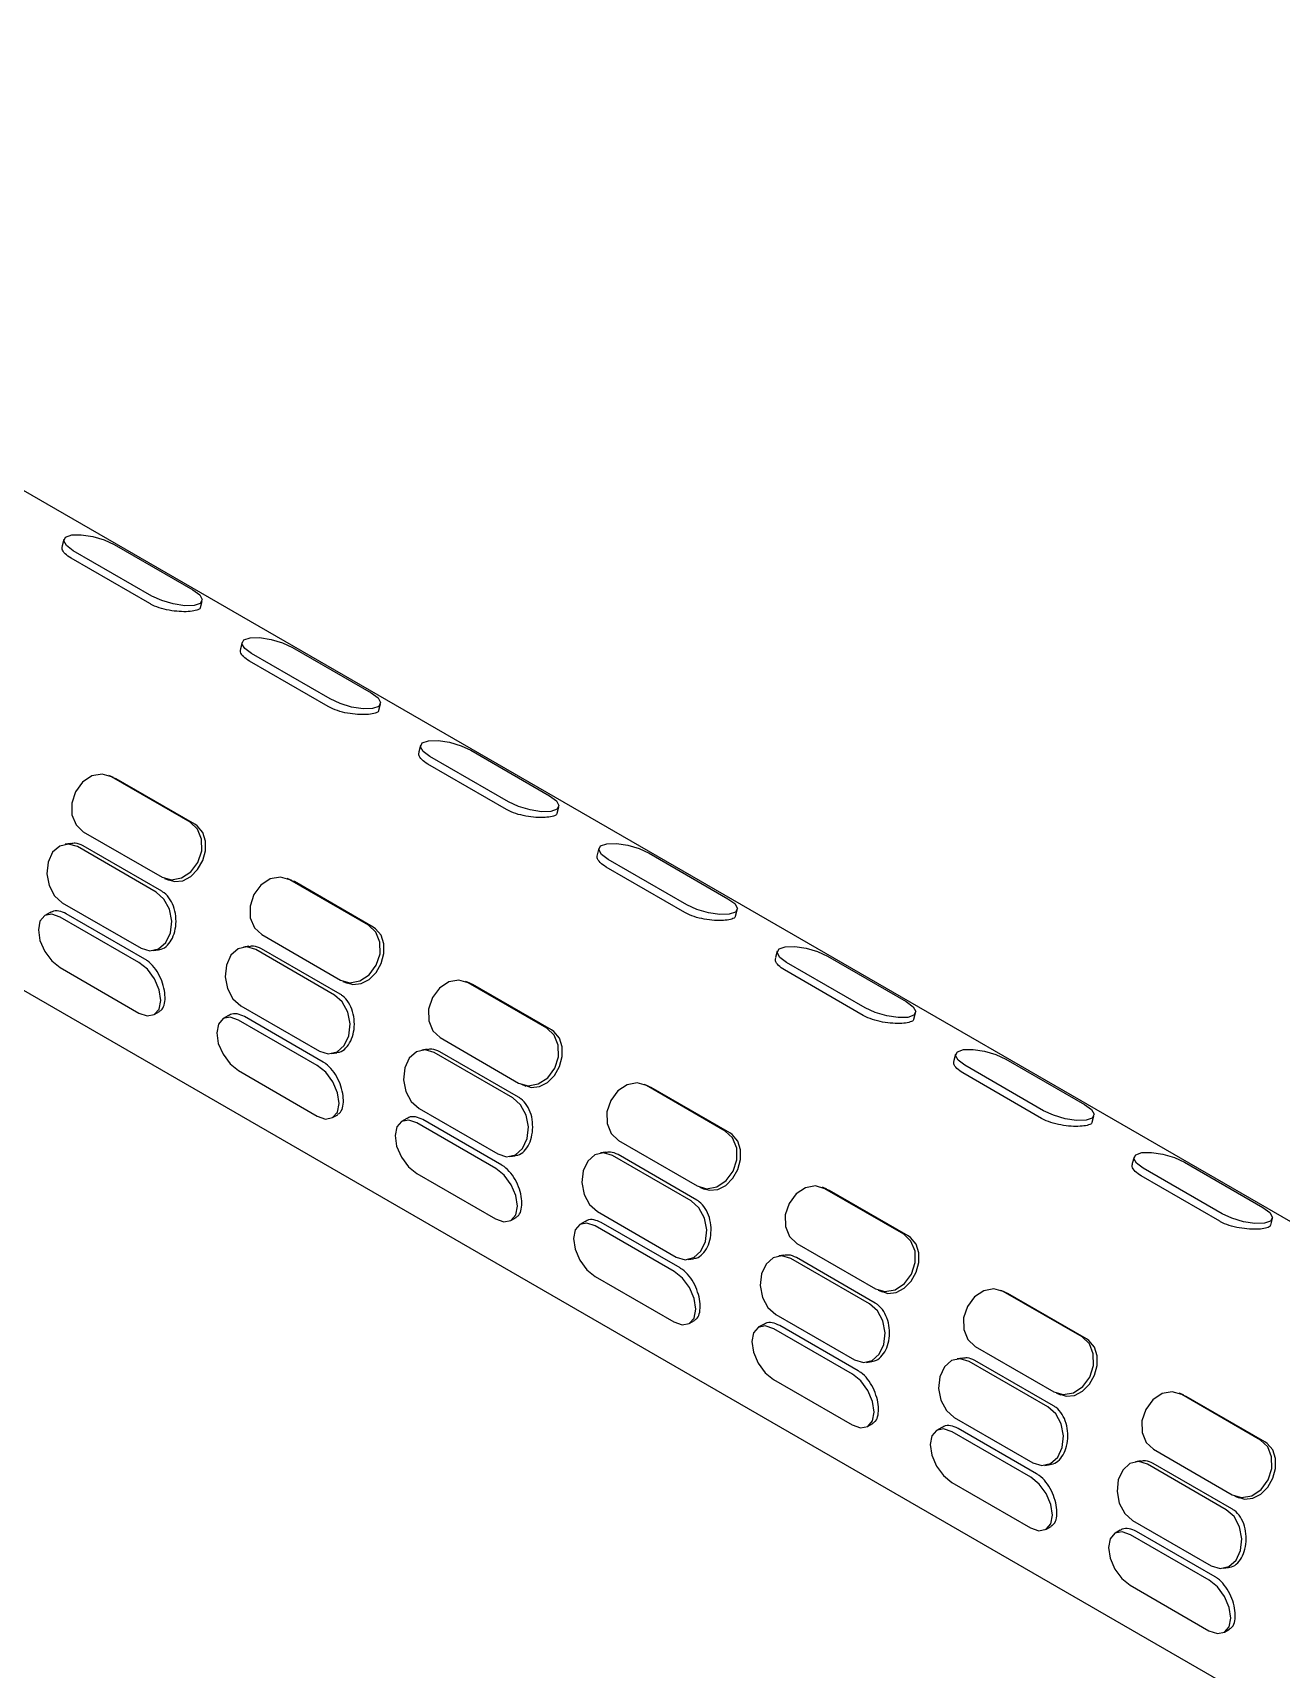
# Model space of a CAD drawing. Extents: x 0 to 3125, y 0 to 2290.
# Drawn here: x 2453.2 to 2553.8, y 1639.5 to 1771.5 of the extents above; entities that cross this region are included whole.
import ezdxf

# ---------------------------------------------------------------- set-up
doc = ezdxf.new("R2010")
doc.units = 0
doc.header["$LTSCALE"] = 10
doc.header["$MEASUREMENT"] = 0
doc.layers.get('0').update_dxf_attribs({"linetype": 'CONTINUOUS'})

msp = doc.modelspace()

# ---------------------------------------------------------------- linework, layer by layer
at = {"color": 7, "linetype": 'Continuous', "lineweight": 25}
for p, q in [((2721.47, 1579.28), (2388.44, 1771.54)), ((2371, 1741.31), (2704.03, 1549.06)), ((2455.66, 1730.66), (2455.52, 1730.15)), ((2462.76, 1726.1), (2456.41, 1729.76)), ((2459.72, 1730.27), (2466.07, 1726.6)), ((2462.59, 1725.49), (2456.25, 1729.15)), ((2466.68, 1725.19), (2466.82, 1725.7)), ((2470.04, 1722.36), (2469.91, 1721.85)), ((2477.14, 1717.8), (2470.8, 1721.46)), ((2474.1, 1721.96), (2480.45, 1718.3)), ((2476.98, 1717.18), (2470.63, 1720.85)), ((2481.06, 1716.89), (2481.2, 1717.4)), ((2484.43, 1714.06), (2484.29, 1713.54)), ((2488.49, 1713.66), (2494.83, 1710)), ((2491.36, 1708.88), (2485.01, 1712.54)), ((2491.52, 1709.5), (2485.18, 1713.16)), ((2459.66, 1711.47), (2459.3, 1711.62)), ((2465.86, 1707.85), (2459.51, 1711.51)), ((2459.88, 1711.37), (2459.65, 1711.44)), ((2466.22, 1707.71), (2459.88, 1711.37)), ((2495.45, 1708.58), (2495.58, 1709.1)), ((2457.23, 1707.09), (2463.58, 1703.43)), ((2456.2, 1706.15), (2455.78, 1706.09)), ((2463.11, 1702.22), (2456.76, 1705.89)), ((2463.56, 1702.29), (2457.21, 1705.96)), ((2498.81, 1705.76), (2498.67, 1705.24)), ((2505.74, 1700.58), (2499.4, 1704.24)), ((2505.91, 1701.19), (2499.56, 1704.86)), ((2502.87, 1705.36), (2509.21, 1701.69)), ((2463.79, 1703.33), (2464.15, 1703.18)), ((2474.04, 1703.17), (2473.68, 1703.32)), ((2480.24, 1699.55), (2473.89, 1703.21)), ((2474.26, 1703.07), (2474.03, 1703.14)), ((2480.6, 1699.4), (2474.26, 1703.07)), ((2454.55, 1700.57), (2454.13, 1700.33)), ((2461.72, 1696.54), (2455.38, 1700.2)), ((2455.54, 1701.36), (2461.89, 1697.7)), ((2462.2, 1696.82), (2455.86, 1700.48)), ((2509.83, 1700.28), (2509.97, 1700.79)), ((2462.87, 1697.5), (2463.29, 1697.56)), ((2470.58, 1697.85), (2470.16, 1697.79)), ((2477.49, 1693.92), (2471.14, 1697.58)), ((2477.94, 1693.99), (2471.59, 1697.65)), ((2471.62, 1698.79), (2477.96, 1695.13)), ((2513.19, 1697.45), (2513.05, 1696.94)), ((2520.29, 1692.89), (2513.94, 1696.55)), ((2517.25, 1697.05), (2523.6, 1693.39)), ((2455.36, 1696.13), (2461.71, 1692.46)), ((2478.17, 1695.02), (2478.54, 1694.88)), ((2488.43, 1694.87), (2488.06, 1695.01)), ((2494.62, 1691.25), (2488.28, 1694.91)), ((2520.12, 1692.28), (2513.78, 1695.94)), ((2488.64, 1694.76), (2488.42, 1694.84)), ((2494.99, 1691.1), (2488.64, 1694.76)), ((2462.95, 1692.34), (2463.37, 1692.58)), ((2468.93, 1692.26), (2468.51, 1692.03)), ((2469.93, 1693.06), (2476.27, 1689.4)), ((2524.21, 1691.98), (2524.35, 1692.49)), ((2476.1, 1688.24), (2469.76, 1691.9)), ((2476.58, 1688.51), (2470.24, 1692.18)), ((2486, 1690.49), (2492.34, 1686.82)), ((2477.25, 1689.2), (2477.67, 1689.26)), ((2484.96, 1689.55), (2484.54, 1689.48)), ((2491.87, 1685.62), (2485.53, 1689.28)), ((2492.32, 1685.69), (2485.98, 1689.35)), ((2527.57, 1689.15), (2527.44, 1688.64)), ((2531.63, 1688.75), (2537.98, 1685.09)), ((2469.74, 1687.82), (2476.09, 1684.16)), ((2534.51, 1683.97), (2528.16, 1687.64)), ((2534.67, 1684.59), (2528.33, 1688.25)), ((2492.56, 1686.72), (2492.92, 1686.58)), ((2502.81, 1686.56), (2502.45, 1686.71)), ((2509, 1682.94), (2502.66, 1686.61)), ((2503.02, 1686.46), (2502.8, 1686.53)), ((2509.37, 1682.8), (2503.02, 1686.46)), ((2484.31, 1684.76), (2490.65, 1681.1)), ((2477.33, 1684.04), (2477.75, 1684.27)), ((2483.31, 1683.96), (2482.9, 1683.72)), ((2490.49, 1679.94), (2484.14, 1683.6)), ((2490.97, 1680.21), (2484.62, 1683.87)), ((2538.59, 1683.67), (2538.73, 1684.19)), ((2500.38, 1682.18), (2506.73, 1678.52)), ((2491.64, 1680.89), (2492.05, 1680.96)), ((2499.34, 1681.24), (2498.93, 1681.18)), ((2506.26, 1677.32), (2499.91, 1680.98)), ((2506.7, 1677.38), (2500.36, 1681.05)), ((2541.96, 1680.85), (2541.82, 1680.33)), ((2546.02, 1680.45), (2552.36, 1676.79)), ((2484.13, 1679.52), (2490.47, 1675.86)), ((2548.89, 1675.67), (2542.54, 1679.33)), ((2549.06, 1676.28), (2542.71, 1679.95)), ((2506.94, 1678.42), (2507.3, 1678.27)), ((2517.19, 1678.26), (2516.83, 1678.41)), ((2523.39, 1674.64), (2517.04, 1678.3)), ((2517.41, 1678.16), (2517.18, 1678.23)), ((2523.75, 1674.49), (2517.41, 1678.16)), ((2498.69, 1676.46), (2505.04, 1672.79)), ((2491.72, 1675.73), (2492.13, 1675.97)), ((2497.69, 1675.66), (2497.28, 1675.42)), ((2504.87, 1671.63), (2498.52, 1675.3)), ((2505.35, 1671.91), (2499, 1675.57)), ((2552.98, 1675.37), (2553.12, 1675.89)), ((2514.76, 1673.88), (2521.11, 1670.22)), ((2506.02, 1672.59), (2506.44, 1672.65)), ((2513.73, 1672.94), (2513.31, 1672.88)), ((2520.64, 1669.01), (2514.29, 1672.68)), ((2521.09, 1669.08), (2514.74, 1672.74)), ((2498.51, 1671.22), (2504.85, 1667.55)), ((2521.32, 1670.11), (2521.68, 1669.97)), ((2531.57, 1669.96), (2531.21, 1670.1)), ((2537.77, 1666.34), (2531.42, 1670)), ((2531.79, 1669.85), (2531.56, 1669.93)), ((2538.14, 1666.19), (2531.79, 1669.85)), ((2506.1, 1667.43), (2506.52, 1667.67)), ((2512.08, 1667.35), (2511.66, 1667.12)), ((2513.07, 1668.15), (2519.42, 1664.49)), ((2519.73, 1663.6), (2513.39, 1667.27)), ((2519.25, 1663.33), (2512.91, 1666.99)), ((2528.11, 1664.64), (2527.69, 1664.58)), ((2529.15, 1665.58), (2535.49, 1661.92)), ((2520.4, 1664.29), (2520.82, 1664.35)), ((2535.02, 1660.71), (2528.68, 1664.37)), ((2535.47, 1660.78), (2529.12, 1664.44)), ((2512.89, 1662.91), (2519.24, 1659.25)), ((2535.7, 1661.81), (2536.07, 1661.67)), ((2545.96, 1661.66), (2545.59, 1661.8)), ((2552.15, 1658.03), (2545.81, 1661.7)), ((2546.17, 1661.55), (2545.95, 1661.63)), ((2552.52, 1657.89), (2546.17, 1661.55)), ((2520.48, 1659.13), (2520.9, 1659.36)), ((2527.46, 1659.85), (2533.8, 1656.19)), ((2526.46, 1659.05), (2526.04, 1658.81)), ((2533.63, 1655.03), (2527.29, 1658.69)), ((2534.11, 1655.3), (2527.77, 1658.96)), ((2543.53, 1657.28), (2549.87, 1653.61)), ((2534.78, 1655.98), (2535.2, 1656.05)), ((2542.49, 1656.34), (2542.08, 1656.27)), ((2549.4, 1652.41), (2543.06, 1656.07)), ((2549.85, 1652.47), (2543.51, 1656.14)), ((2527.27, 1654.61), (2533.62, 1650.95)), ((2550.09, 1653.51), (2550.45, 1653.36)), ((2541.84, 1651.55), (2548.18, 1647.88)), ((2534.86, 1650.82), (2535.28, 1651.06)), ((2540.84, 1650.75), (2540.43, 1650.51)), ((2548.02, 1646.72), (2541.67, 1650.39)), ((2548.5, 1647), (2542.15, 1650.66)), ((2549.17, 1647.68), (2549.58, 1647.74)), ((2541.66, 1646.31), (2548, 1642.64)), ((2549.25, 1642.52), (2549.66, 1642.76))]:
    msp.add_line(p, q, dxfattribs=at)
at = {"color": 7, "linetype": 'Continuous', "lineweight": 25, "flags": 128}
for points in [[(2456.41, 1729.76), (2455.87, 1730.17), (2455.65, 1730.56), (2455.81, 1730.86), (2456.31, 1731.03), (2457.07, 1731.05), (2457.99, 1730.91), (2458.92, 1730.64), (2459.72, 1730.27)], [(2466.07, 1726.6), (2466.62, 1726.19), (2466.83, 1725.81), (2466.67, 1725.51), (2466.18, 1725.33), (2465.41, 1725.32), (2464.49, 1725.46), (2463.56, 1725.73), (2462.76, 1726.1)], [(2470.8, 1721.46), (2470.25, 1721.87), (2470.03, 1722.25), (2470.19, 1722.56), (2470.69, 1722.73), (2471.45, 1722.75), (2472.37, 1722.61), (2473.3, 1722.33), (2474.1, 1721.96)], [(2480.45, 1718.3), (2481, 1717.89), (2481.21, 1717.51), (2481.06, 1717.2), (2480.56, 1717.03), (2479.79, 1717.01), (2478.87, 1717.15), (2477.94, 1717.43), (2477.14, 1717.8)], [(2485.18, 1713.16), (2484.63, 1713.57), (2484.42, 1713.95), (2484.57, 1714.25), (2485.07, 1714.43), (2485.84, 1714.45), (2486.76, 1714.31), (2487.69, 1714.03), (2488.49, 1713.66)], [(2459.51, 1711.51), (2458.75, 1711.74), (2457.93, 1711.59), (2457.18, 1711.09), (2456.61, 1710.32), (2456.31, 1709.4), (2456.32, 1708.46), (2456.65, 1707.65), (2457.23, 1707.09)], [(2494.83, 1710), (2495.38, 1709.59), (2495.59, 1709.2), (2495.44, 1708.9), (2494.94, 1708.73), (2494.17, 1708.71), (2493.26, 1708.85), (2492.33, 1709.13), (2491.52, 1709.5)], [(2463.58, 1703.43), (2464.34, 1703.21), (2465.16, 1703.36), (2465.91, 1703.85), (2466.48, 1704.62), (2466.78, 1705.55), (2466.77, 1706.48), (2466.44, 1707.29), (2465.86, 1707.85)], [(2464.16, 1703.21), (2464.58, 1703.08), (2465.25, 1703.14), (2465.9, 1703.48), (2466.45, 1704.05), (2466.87, 1704.77), (2467.09, 1705.56), (2467.09, 1706.34), (2466.86, 1707.04), (2466.42, 1707.57), (2466.22, 1707.71), (2466.22, 1707.71)], [(2456.76, 1705.89), (2456.04, 1706.1), (2455.34, 1705.94), (2454.76, 1705.43), (2454.39, 1704.64), (2454.29, 1703.7), (2454.47, 1702.75), (2454.91, 1701.93), (2455.54, 1701.36)], [(2499.56, 1704.86), (2499.01, 1705.26), (2498.8, 1705.65), (2498.95, 1705.95), (2499.45, 1706.12), (2500.22, 1706.14), (2501.14, 1706), (2502.07, 1705.73), (2502.87, 1705.36)], [(2473.89, 1703.21), (2473.13, 1703.43), (2472.31, 1703.28), (2471.56, 1702.79), (2470.99, 1702.02), (2470.69, 1701.09), (2470.7, 1700.16), (2471.03, 1699.35), (2471.62, 1698.79)], [(2461.89, 1697.7), (2462.61, 1697.48), (2463.31, 1697.64), (2463.89, 1698.16), (2464.26, 1698.95), (2464.36, 1699.89), (2464.18, 1700.84), (2463.74, 1701.66), (2463.11, 1702.22)], [(2509.21, 1701.69), (2509.76, 1701.29), (2509.98, 1700.9), (2509.82, 1700.6), (2509.32, 1700.43), (2508.56, 1700.41), (2507.64, 1700.55), (2506.71, 1700.82), (2505.91, 1701.19)], [(2455.38, 1700.2), (2454.7, 1700.44), (2454.13, 1700.33), (2453.74, 1699.89), (2453.61, 1699.18), (2453.74, 1698.32), (2454.12, 1697.44), (2454.69, 1696.67), (2455.36, 1696.13)], [(2477.96, 1695.13), (2478.72, 1694.91), (2479.54, 1695.06), (2480.29, 1695.55), (2480.86, 1696.32), (2481.16, 1697.24), (2481.15, 1698.18), (2480.83, 1698.99), (2480.24, 1699.55)], [(2478.55, 1694.91), (2478.96, 1694.77), (2479.63, 1694.84), (2480.28, 1695.18), (2480.84, 1695.74), (2481.25, 1696.46), (2481.47, 1697.26), (2481.47, 1698.04), (2481.24, 1698.74), (2480.8, 1699.27), (2480.6, 1699.4), (2480.6, 1699.4)], [(2471.14, 1697.58), (2470.42, 1697.8), (2469.72, 1697.64), (2469.14, 1697.13), (2468.77, 1696.34), (2468.67, 1695.4), (2468.86, 1694.44), (2469.3, 1693.62), (2469.93, 1693.06)], [(2513.94, 1696.55), (2513.4, 1696.96), (2513.18, 1697.35), (2513.34, 1697.65), (2513.84, 1697.82), (2514.6, 1697.84), (2515.52, 1697.7), (2516.45, 1697.42), (2517.25, 1697.05)], [(2461.71, 1692.46), (2462.38, 1692.23), (2462.95, 1692.34), (2463.34, 1692.78), (2463.48, 1693.48), (2463.35, 1694.34), (2462.97, 1695.22), (2462.4, 1696), (2461.72, 1696.54)], [(2488.28, 1694.91), (2487.52, 1695.13), (2486.7, 1694.98), (2485.95, 1694.48), (2485.38, 1693.72), (2485.07, 1692.79), (2485.09, 1691.85), (2485.41, 1691.04), (2486, 1690.49)], [(2476.27, 1689.4), (2476.99, 1689.18), (2477.7, 1689.34), (2478.28, 1689.85), (2478.64, 1690.64), (2478.74, 1691.59), (2478.56, 1692.54), (2478.12, 1693.36), (2477.49, 1693.92)], [(2523.6, 1693.39), (2524.15, 1692.98), (2524.36, 1692.6), (2524.2, 1692.3), (2523.71, 1692.12), (2522.94, 1692.1), (2522.02, 1692.24), (2521.09, 1692.52), (2520.29, 1692.89)], [(2469.76, 1691.9), (2469.08, 1692.14), (2468.51, 1692.02), (2468.13, 1691.58), (2467.99, 1690.88), (2468.12, 1690.02), (2468.5, 1689.14), (2469.07, 1688.37), (2469.74, 1687.82)], [(2492.34, 1686.82), (2493.11, 1686.6), (2493.92, 1686.75), (2494.68, 1687.25), (2495.25, 1688.02), (2495.55, 1688.94), (2495.53, 1689.88), (2495.21, 1690.69), (2494.62, 1691.25)], [(2492.93, 1686.61), (2493.34, 1686.47), (2494.01, 1686.54), (2494.66, 1686.87), (2495.22, 1687.44), (2495.63, 1688.16), (2495.85, 1688.95), (2495.85, 1689.74), (2495.63, 1690.44), (2495.18, 1690.97), (2494.99, 1691.1), (2494.99, 1691.1)], [(2485.53, 1689.28), (2484.81, 1689.5), (2484.1, 1689.34), (2483.52, 1688.83), (2483.16, 1688.04), (2483.06, 1687.09), (2483.24, 1686.14), (2483.68, 1685.32), (2484.31, 1684.76)], [(2528.33, 1688.25), (2527.78, 1688.66), (2527.57, 1689.04), (2527.72, 1689.34), (2528.22, 1689.52), (2528.99, 1689.54), (2529.9, 1689.4), (2530.83, 1689.12), (2531.63, 1688.75)], [(2476.09, 1684.16), (2476.76, 1683.92), (2477.34, 1684.04), (2477.72, 1684.48), (2477.86, 1685.18), (2477.73, 1686.04), (2477.35, 1686.92), (2476.78, 1687.69), (2476.1, 1688.24)], [(2502.66, 1686.61), (2501.9, 1686.83), (2501.08, 1686.68), (2500.33, 1686.18), (2499.76, 1685.41), (2499.46, 1684.49), (2499.47, 1683.55), (2499.79, 1682.74), (2500.38, 1682.18)], [(2490.65, 1681.1), (2491.37, 1680.88), (2492.08, 1681.04), (2492.66, 1681.55), (2493.03, 1682.34), (2493.12, 1683.28), (2492.94, 1684.24), (2492.5, 1685.06), (2491.87, 1685.62)], [(2537.98, 1685.09), (2538.53, 1684.68), (2538.74, 1684.3), (2538.59, 1683.99), (2538.09, 1683.82), (2537.32, 1683.8), (2536.4, 1683.94), (2535.47, 1684.22), (2534.67, 1684.59)], [(2484.14, 1683.6), (2483.47, 1683.83), (2482.89, 1683.72), (2482.51, 1683.28), (2482.37, 1682.58), (2482.5, 1681.72), (2482.88, 1680.84), (2483.45, 1680.06), (2484.13, 1679.52)], [(2506.73, 1678.52), (2507.49, 1678.3), (2508.31, 1678.45), (2509.06, 1678.95), (2509.63, 1679.71), (2509.93, 1680.64), (2509.92, 1681.58), (2509.59, 1682.39), (2509, 1682.94)], [(2507.31, 1678.3), (2507.73, 1678.17), (2508.4, 1678.24), (2509.04, 1678.57), (2509.6, 1679.14), (2510.01, 1679.86), (2510.23, 1680.65), (2510.24, 1681.44), (2510.01, 1682.13), (2509.56, 1682.67), (2509.37, 1682.8), (2509.37, 1682.8)], [(2499.91, 1680.98), (2499.19, 1681.2), (2498.49, 1681.04), (2497.91, 1680.52), (2497.54, 1679.73), (2497.44, 1678.79), (2497.62, 1677.84), (2498.06, 1677.02), (2498.69, 1676.46)], [(2542.71, 1679.95), (2542.16, 1680.36), (2541.95, 1680.74), (2542.1, 1681.04), (2542.6, 1681.22), (2543.37, 1681.23), (2544.29, 1681.09), (2545.22, 1680.82), (2546.02, 1680.45)], [(2490.47, 1675.86), (2491.15, 1675.62), (2491.72, 1675.73), (2492.1, 1676.18), (2492.24, 1676.88), (2492.11, 1677.74), (2491.73, 1678.62), (2491.16, 1679.39), (2490.49, 1679.94)], [(2517.04, 1678.3), (2516.28, 1678.52), (2515.46, 1678.38), (2514.71, 1677.88), (2514.14, 1677.11), (2513.84, 1676.19), (2513.85, 1675.25), (2514.18, 1674.44), (2514.76, 1673.88)], [(2505.04, 1672.79), (2505.76, 1672.57), (2506.46, 1672.74), (2507.04, 1673.25), (2507.41, 1674.04), (2507.51, 1674.98), (2507.32, 1675.93), (2506.88, 1676.75), (2506.26, 1677.32)], [(2552.36, 1676.79), (2552.91, 1676.38), (2553.12, 1675.99), (2552.97, 1675.69), (2552.47, 1675.52), (2551.7, 1675.5), (2550.79, 1675.64), (2549.86, 1675.91), (2549.06, 1676.28)], [(2498.52, 1675.3), (2497.85, 1675.53), (2497.28, 1675.42), (2496.89, 1674.98), (2496.75, 1674.27), (2496.89, 1673.42), (2497.26, 1672.53), (2497.83, 1671.76), (2498.51, 1671.22)], [(2521.11, 1670.22), (2521.87, 1670), (2522.69, 1670.15), (2523.44, 1670.64), (2524.01, 1671.41), (2524.31, 1672.34), (2524.3, 1673.27), (2523.97, 1674.08), (2523.39, 1674.64)], [(2521.69, 1670), (2522.11, 1669.86), (2522.78, 1669.93), (2523.43, 1670.27), (2523.99, 1670.83), (2524.4, 1671.56), (2524.62, 1672.35), (2524.62, 1673.13), (2524.39, 1673.83), (2523.95, 1674.36), (2523.75, 1674.49), (2523.75, 1674.49)], [(2514.29, 1672.68), (2513.57, 1672.89), (2512.87, 1672.73), (2512.29, 1672.22), (2511.92, 1671.43), (2511.82, 1670.49), (2512.01, 1669.53), (2512.44, 1668.71), (2513.07, 1668.15)], [(2504.85, 1667.55), (2505.53, 1667.32), (2506.1, 1667.43), (2506.49, 1667.87), (2506.62, 1668.58), (2506.49, 1669.43), (2506.11, 1670.32), (2505.54, 1671.09), (2504.87, 1671.63)], [(2531.42, 1670), (2530.66, 1670.22), (2529.84, 1670.07), (2529.09, 1669.58), (2528.52, 1668.81), (2528.22, 1667.88), (2528.23, 1666.95), (2528.56, 1666.14), (2529.15, 1665.58)], [(2519.42, 1664.49), (2520.14, 1664.27), (2520.84, 1664.43), (2521.42, 1664.95), (2521.79, 1665.73), (2521.89, 1666.68), (2521.71, 1667.63), (2521.27, 1668.45), (2520.64, 1669.01)], [(2512.91, 1666.99), (2512.23, 1667.23), (2511.66, 1667.11), (2511.27, 1666.67), (2511.14, 1665.97), (2511.27, 1665.11), (2511.65, 1664.23), (2512.22, 1663.46), (2512.89, 1662.91)], [(2535.49, 1661.92), (2536.25, 1661.69), (2537.07, 1661.84), (2537.82, 1662.34), (2538.39, 1663.11), (2538.69, 1664.03), (2538.68, 1664.97), (2538.36, 1665.78), (2537.77, 1666.34)], [(2536.08, 1661.7), (2536.49, 1661.56), (2537.16, 1661.63), (2537.81, 1661.97), (2538.37, 1662.53), (2538.78, 1663.25), (2539, 1664.04), (2539, 1664.83), (2538.77, 1665.53), (2538.33, 1666.06), (2538.14, 1666.19), (2538.14, 1666.19)], [(2528.68, 1664.37), (2527.95, 1664.59), (2527.25, 1664.43), (2526.67, 1663.92), (2526.3, 1663.13), (2526.2, 1662.19), (2526.39, 1661.23), (2526.83, 1660.41), (2527.46, 1659.85)], [(2519.24, 1659.25), (2519.91, 1659.02), (2520.49, 1659.13), (2520.87, 1659.57), (2521.01, 1660.27), (2520.88, 1661.13), (2520.5, 1662.01), (2519.93, 1662.79), (2519.25, 1663.33)], [(2545.81, 1661.7), (2545.05, 1661.92), (2544.23, 1661.77), (2543.48, 1661.27), (2542.91, 1660.5), (2542.6, 1659.58), (2542.62, 1658.64), (2542.94, 1657.83), (2543.53, 1657.28)], [(2533.8, 1656.19), (2534.52, 1655.97), (2535.23, 1656.13), (2535.81, 1656.64), (2536.17, 1657.43), (2536.27, 1658.37), (2536.09, 1659.33), (2535.65, 1660.15), (2535.02, 1660.71)], [(2527.29, 1658.69), (2526.61, 1658.92), (2526.04, 1658.81), (2525.66, 1658.37), (2525.52, 1657.67), (2525.65, 1656.81), (2526.03, 1655.93), (2526.6, 1655.16), (2527.27, 1654.61)], [(2549.87, 1653.61), (2550.64, 1653.39), (2551.45, 1653.54), (2552.21, 1654.04), (2552.78, 1654.81), (2553.08, 1655.73), (2553.06, 1656.67), (2552.74, 1657.48), (2552.15, 1658.03)], [(2550.46, 1653.39), (2550.87, 1653.26), (2551.54, 1653.33), (2552.19, 1653.66), (2552.75, 1654.23), (2553.16, 1654.95), (2553.38, 1655.74), (2553.38, 1656.53), (2553.16, 1657.23), (2552.71, 1657.76), (2552.52, 1657.89), (2552.52, 1657.89)], [(2543.06, 1656.07), (2542.34, 1656.29), (2541.63, 1656.13), (2541.05, 1655.61), (2540.69, 1654.83), (2540.59, 1653.88), (2540.77, 1652.93), (2541.21, 1652.11), (2541.84, 1651.55)], [(2533.62, 1650.95), (2534.29, 1650.71), (2534.87, 1650.83), (2535.25, 1651.27), (2535.39, 1651.97), (2535.26, 1652.83), (2534.88, 1653.71), (2534.31, 1654.48), (2533.63, 1655.03)], [(2548.18, 1647.88), (2548.9, 1647.67), (2549.61, 1647.83), (2550.19, 1648.34), (2550.56, 1649.13), (2550.66, 1650.07), (2550.47, 1651.02), (2550.03, 1651.85), (2549.4, 1652.41)], [(2541.67, 1650.39), (2541, 1650.62), (2540.42, 1650.51), (2540.04, 1650.07), (2539.9, 1649.36), (2540.03, 1648.51), (2540.41, 1647.62), (2540.98, 1646.85), (2541.66, 1646.31)], [(2548, 1642.64), (2548.68, 1642.41), (2549.25, 1642.52), (2549.63, 1642.96), (2549.77, 1643.67), (2549.64, 1644.52), (2549.26, 1645.41), (2548.69, 1646.18), (2548.02, 1646.72)]]:
    msp.add_lwpolyline(points, dxfattribs=at)
at = {"color": 7, "linetype": 'Continuous', "lineweight": 25}
for points, knots in [([(2456.25, 1729.15), (2456.07, 1729.27), (2455.72, 1729.51), (2455.49, 1729.87), (2455.53, 1730.06), (2455.55, 1730.14)], [0, 0, 0, 0, 0.368303, 0.736514, 1, 1, 1, 1]), ([(2466.65, 1725.2), (2466.66, 1725.17), (2466.67, 1725.07), (2466.41, 1724.95), (2465.89, 1724.84), (2465.18, 1724.83), (2464.36, 1724.9), (2463.53, 1725.08), (2462.94, 1725.3), (2462.66, 1725.45), (2462.59, 1725.49)], [0, 0, 0, 0, 0.043636, 0.195276, 0.345874, 0.495385, 0.645425, 0.796799, 0.948258, 1, 1, 1, 1]), ([(2470.63, 1720.85), (2470.45, 1720.97), (2470.1, 1721.21), (2469.87, 1721.57), (2469.91, 1721.76), (2469.93, 1721.84)], [0, 0, 0, 0, 0.368303, 0.736514, 1, 1, 1, 1]), ([(2481.04, 1716.89), (2481.04, 1716.87), (2481.05, 1716.76), (2480.79, 1716.64), (2480.28, 1716.54), (2479.56, 1716.53), (2478.74, 1716.6), (2477.91, 1716.78), (2477.32, 1717), (2477.05, 1717.15), (2476.98, 1717.18)], [0, 0, 0, 0, 0.043636, 0.195276, 0.345874, 0.495385, 0.645425, 0.796799, 0.948258, 1, 1, 1, 1]), ([(2485.01, 1712.54), (2484.84, 1712.66), (2484.49, 1712.9), (2484.25, 1713.27), (2484.3, 1713.46), (2484.32, 1713.54)], [0, 0, 0, 0, 0.368303, 0.736514, 1, 1, 1, 1]), ([(2495.42, 1708.59), (2495.42, 1708.57), (2495.43, 1708.46), (2495.17, 1708.34), (2494.66, 1708.24), (2493.94, 1708.22), (2493.12, 1708.3), (2492.29, 1708.48), (2491.7, 1708.69), (2491.43, 1708.84), (2491.36, 1708.88)], [0, 0, 0, 0, 0.043636, 0.195276, 0.345874, 0.495385, 0.645425, 0.796799, 0.948258, 1, 1, 1, 1]), ([(2457.21, 1705.96), (2457, 1706.05), (2456.67, 1706.21), (2456.33, 1706.14), (2456.2, 1706.12)], [0, 0, 0, 0, 0.626818, 1, 1, 1, 1]), ([(2499.4, 1704.24), (2499.22, 1704.36), (2498.87, 1704.6), (2498.64, 1704.97), (2498.68, 1705.16), (2498.7, 1705.23)], [0, 0, 0, 0, 0.368303, 0.736514, 1, 1, 1, 1]), ([(2463.28, 1697.59), (2463.36, 1697.6), (2463.64, 1697.61), (2464.04, 1697.92), (2464.44, 1698.48), (2464.68, 1699.24), (2464.74, 1700.07), (2464.6, 1700.91), (2464.27, 1701.64), (2463.88, 1702.08), (2463.62, 1702.25), (2463.56, 1702.29)], [0, 0, 0, 0, 0.0519551, 0.1812271, 0.3110506, 0.4399823, 0.5679836, 0.6964374, 0.8260335, 0.9557024, 1, 1, 1, 1]), ([(2455.86, 1700.48), (2455.66, 1700.57), (2455.26, 1700.74), (2454.8, 1700.72), (2454.61, 1700.58), (2454.56, 1700.54)], [0, 0, 0, 0, 0.427895, 0.855683, 1, 1, 1, 1]), ([(2509.8, 1700.29), (2509.8, 1700.26), (2509.81, 1700.16), (2509.55, 1700.04), (2509.04, 1699.94), (2508.33, 1699.92), (2507.51, 1699.99), (2506.68, 1700.17), (2506.09, 1700.39), (2505.81, 1700.54), (2505.74, 1700.58)], [0, 0, 0, 0, 0.043636, 0.195276, 0.345874, 0.495385, 0.645425, 0.796799, 0.948258, 1, 1, 1, 1]), ([(2471.59, 1697.65), (2471.39, 1697.75), (2471.06, 1697.91), (2470.71, 1697.84), (2470.58, 1697.82)], [0, 0, 0, 0, 0.6268181, 1, 1, 1, 1]), ([(2463.35, 1692.6), (2463.44, 1692.65), (2463.65, 1692.77), (2463.81, 1693.23), (2463.85, 1693.9), (2463.71, 1694.68), (2463.41, 1695.47), (2462.97, 1696.18), (2462.53, 1696.61), (2462.27, 1696.77), (2462.2, 1696.82)], [0, 0, 0, 0, 0.094992, 0.238489, 0.381, 0.522482, 0.664465, 0.807711, 0.951037, 1, 1, 1, 1]), ([(2513.78, 1695.94), (2513.6, 1696.06), (2513.25, 1696.3), (2513.02, 1696.66), (2513.06, 1696.85), (2513.08, 1696.93)], [0, 0, 0, 0, 0.368303, 0.736514, 1, 1, 1, 1]), ([(2477.67, 1689.29), (2477.75, 1689.3), (2478.02, 1689.31), (2478.43, 1689.62), (2478.82, 1690.18), (2479.06, 1690.93), (2479.12, 1691.77), (2478.98, 1692.6), (2478.66, 1693.34), (2478.27, 1693.78), (2478.01, 1693.95), (2477.94, 1693.99)], [0, 0, 0, 0, 0.051955, 0.181227, 0.311051, 0.439982, 0.567984, 0.696437, 0.826034, 0.955702, 1, 1, 1, 1]), ([(2470.24, 1692.18), (2470.04, 1692.26), (2469.64, 1692.44), (2469.18, 1692.42), (2468.99, 1692.27), (2468.95, 1692.24)], [0, 0, 0, 0, 0.427895, 0.855683, 1, 1, 1, 1]), ([(2524.18, 1691.98), (2524.19, 1691.96), (2524.2, 1691.86), (2523.94, 1691.74), (2523.43, 1691.63), (2522.71, 1691.62), (2521.89, 1691.69), (2521.06, 1691.87), (2520.47, 1692.09), (2520.19, 1692.24), (2520.12, 1692.28)], [0, 0, 0, 0, 0.043636, 0.195276, 0.345874, 0.495385, 0.645425, 0.796799, 0.948258, 1, 1, 1, 1]), ([(2477.73, 1684.3), (2477.82, 1684.35), (2478.03, 1684.47), (2478.2, 1684.93), (2478.23, 1685.6), (2478.09, 1686.37), (2477.79, 1687.16), (2477.35, 1687.87), (2476.91, 1688.31), (2476.65, 1688.47), (2476.58, 1688.51)], [0, 0, 0, 0, 0.094992, 0.238489, 0.381, 0.522482, 0.664465, 0.807711, 0.951037, 1, 1, 1, 1]), ([(2485.98, 1689.35), (2485.77, 1689.45), (2485.44, 1689.6), (2485.09, 1689.54), (2484.97, 1689.51)], [0, 0, 0, 0, 0.6268181, 1, 1, 1, 1]), ([(2528.16, 1687.64), (2527.99, 1687.76), (2527.63, 1687.99), (2527.4, 1688.36), (2527.45, 1688.55), (2527.46, 1688.63)], [0, 0, 0, 0, 0.368303, 0.736514, 1, 1, 1, 1]), ([(2492.05, 1680.99), (2492.13, 1680.99), (2492.4, 1681), (2492.81, 1681.31), (2493.21, 1681.88), (2493.44, 1682.63), (2493.5, 1683.47), (2493.37, 1684.3), (2493.04, 1685.04), (2492.65, 1685.48), (2492.39, 1685.64), (2492.32, 1685.69)], [0, 0, 0, 0, 0.051955, 0.181227, 0.311051, 0.439982, 0.567984, 0.696437, 0.826034, 0.955702, 1, 1, 1, 1]), ([(2484.62, 1683.87), (2484.42, 1683.96), (2484.03, 1684.13), (2483.56, 1684.12), (2483.38, 1683.97), (2483.33, 1683.93)], [0, 0, 0, 0, 0.427895, 0.855683, 1, 1, 1, 1]), ([(2538.57, 1683.68), (2538.57, 1683.66), (2538.58, 1683.55), (2538.32, 1683.43), (2537.81, 1683.33), (2537.09, 1683.31), (2536.27, 1683.39), (2535.44, 1683.57), (2534.85, 1683.78), (2534.58, 1683.93), (2534.51, 1683.97)], [0, 0, 0, 0, 0.043636, 0.195276, 0.345874, 0.495385, 0.645425, 0.796799, 0.948258, 1, 1, 1, 1]), ([(2500.36, 1681.05), (2500.15, 1681.14), (2499.82, 1681.3), (2499.48, 1681.24), (2499.35, 1681.21)], [0, 0, 0, 0, 0.626818, 1, 1, 1, 1]), ([(2492.12, 1676), (2492.2, 1676.05), (2492.41, 1676.17), (2492.58, 1676.63), (2492.62, 1677.29), (2492.48, 1678.07), (2492.18, 1678.86), (2491.73, 1679.57), (2491.3, 1680), (2491.03, 1680.17), (2490.97, 1680.21)], [0, 0, 0, 0, 0.094992, 0.238489, 0.381, 0.522482, 0.664465, 0.807711, 0.951037, 1, 1, 1, 1]), ([(2542.54, 1679.33), (2542.37, 1679.45), (2542.02, 1679.69), (2541.78, 1680.06), (2541.83, 1680.25), (2541.85, 1680.33)], [0, 0, 0, 0, 0.368303, 0.736514, 1, 1, 1, 1]), ([(2506.43, 1672.69), (2506.51, 1672.69), (2506.79, 1672.7), (2507.19, 1673.01), (2507.59, 1673.57), (2507.83, 1674.33), (2507.88, 1675.16), (2507.75, 1676), (2507.42, 1676.73), (2507.03, 1677.18), (2506.77, 1677.34), (2506.7, 1677.38)], [0, 0, 0, 0, 0.051955, 0.181227, 0.311051, 0.439982, 0.567984, 0.696437, 0.826034, 0.955702, 1, 1, 1, 1]), ([(2499, 1675.57), (2498.8, 1675.66), (2498.41, 1675.83), (2497.95, 1675.81), (2497.76, 1675.67), (2497.71, 1675.63)], [0, 0, 0, 0, 0.427895, 0.855683, 1, 1, 1, 1]), ([(2552.95, 1675.38), (2552.95, 1675.36), (2552.96, 1675.25), (2552.7, 1675.13), (2552.19, 1675.03), (2551.47, 1675.01), (2550.66, 1675.09), (2549.82, 1675.26), (2549.23, 1675.48), (2548.96, 1675.63), (2548.89, 1675.67)], [0, 0, 0, 0, 0.043636, 0.195276, 0.345874, 0.495385, 0.645425, 0.796799, 0.948258, 1, 1, 1, 1]), ([(2514.74, 1672.74), (2514.54, 1672.84), (2514.2, 1673), (2513.86, 1672.93), (2513.73, 1672.91)], [0, 0, 0, 0, 0.626818, 1, 1, 1, 1]), ([(2506.5, 1667.69), (2506.58, 1667.74), (2506.8, 1667.86), (2506.96, 1668.32), (2507, 1668.99), (2506.86, 1669.77), (2506.56, 1670.56), (2506.11, 1671.27), (2505.68, 1671.7), (2505.42, 1671.86), (2505.35, 1671.91)], [0, 0, 0, 0, 0.0949918, 0.2384886, 0.3809998, 0.5224825, 0.6644654, 0.8077109, 0.9510369, 1, 1, 1, 1]), ([(2520.81, 1664.38), (2520.89, 1664.39), (2521.17, 1664.4), (2521.57, 1664.71), (2521.97, 1665.27), (2522.21, 1666.02), (2522.27, 1666.86), (2522.13, 1667.7), (2521.8, 1668.43), (2521.42, 1668.87), (2521.15, 1669.04), (2521.09, 1669.08)], [0, 0, 0, 0, 0.051955, 0.181227, 0.311051, 0.439982, 0.567984, 0.696437, 0.826034, 0.955702, 1, 1, 1, 1]), ([(2513.39, 1667.27), (2513.19, 1667.35), (2512.79, 1667.53), (2512.33, 1667.51), (2512.14, 1667.36), (2512.09, 1667.33)], [0, 0, 0, 0, 0.427895, 0.855683, 1, 1, 1, 1]), ([(2529.12, 1664.44), (2528.92, 1664.54), (2528.59, 1664.7), (2528.24, 1664.63), (2528.11, 1664.61)], [0, 0, 0, 0, 0.626818, 1, 1, 1, 1]), ([(2520.88, 1659.39), (2520.97, 1659.44), (2521.18, 1659.56), (2521.34, 1660.02), (2521.38, 1660.69), (2521.24, 1661.46), (2520.94, 1662.25), (2520.5, 1662.96), (2520.06, 1663.4), (2519.8, 1663.56), (2519.73, 1663.6)], [0, 0, 0, 0, 0.094992, 0.238489, 0.381, 0.522482, 0.664465, 0.807711, 0.951037, 1, 1, 1, 1]), ([(2535.2, 1656.08), (2535.28, 1656.08), (2535.55, 1656.1), (2535.96, 1656.41), (2536.35, 1656.97), (2536.59, 1657.72), (2536.65, 1658.56), (2536.51, 1659.39), (2536.19, 1660.13), (2535.8, 1660.57), (2535.54, 1660.74), (2535.47, 1660.78)], [0, 0, 0, 0, 0.051955, 0.181227, 0.311051, 0.439982, 0.567984, 0.696437, 0.826034, 0.955702, 1, 1, 1, 1]), ([(2527.77, 1658.96), (2527.57, 1659.05), (2527.17, 1659.22), (2526.71, 1659.21), (2526.52, 1659.06), (2526.48, 1659.03)], [0, 0, 0, 0, 0.427895, 0.855683, 1, 1, 1, 1]), ([(2535.26, 1651.09), (2535.35, 1651.14), (2535.56, 1651.26), (2535.73, 1651.72), (2535.76, 1652.38), (2535.62, 1653.16), (2535.32, 1653.95), (2534.88, 1654.66), (2534.44, 1655.09), (2534.18, 1655.26), (2534.11, 1655.3)], [0, 0, 0, 0, 0.094992, 0.238489, 0.381, 0.522482, 0.664465, 0.807711, 0.951037, 1, 1, 1, 1]), ([(2543.51, 1656.14), (2543.3, 1656.24), (2542.97, 1656.39), (2542.62, 1656.33), (2542.5, 1656.3)], [0, 0, 0, 0, 0.626818, 1, 1, 1, 1]), ([(2549.58, 1647.78), (2549.66, 1647.78), (2549.93, 1647.79), (2550.34, 1648.1), (2550.74, 1648.66), (2550.97, 1649.42), (2551.03, 1650.26), (2550.9, 1651.09), (2550.57, 1651.83), (2550.18, 1652.27), (2549.92, 1652.43), (2549.85, 1652.47)], [0, 0, 0, 0, 0.051955, 0.181227, 0.311051, 0.439982, 0.567984, 0.696437, 0.826034, 0.955702, 1, 1, 1, 1]), ([(2542.15, 1650.66), (2541.95, 1650.75), (2541.56, 1650.92), (2541.09, 1650.91), (2540.91, 1650.76), (2540.86, 1650.72)], [0, 0, 0, 0, 0.427895, 0.855683, 1, 1, 1, 1]), ([(2549.65, 1642.79), (2549.73, 1642.83), (2549.94, 1642.95), (2550.11, 1643.42), (2550.15, 1644.08), (2550.01, 1644.86), (2549.71, 1645.65), (2549.26, 1646.36), (2548.83, 1646.79), (2548.56, 1646.96), (2548.5, 1647)], [0, 0, 0, 0, 0.094992, 0.238489, 0.381, 0.522482, 0.664465, 0.807711, 0.951037, 1, 1, 1, 1])]:
    msp.add_open_spline(points, degree=3, knots=knots, dxfattribs=at)

doc.saveas('drawing.dxf')
